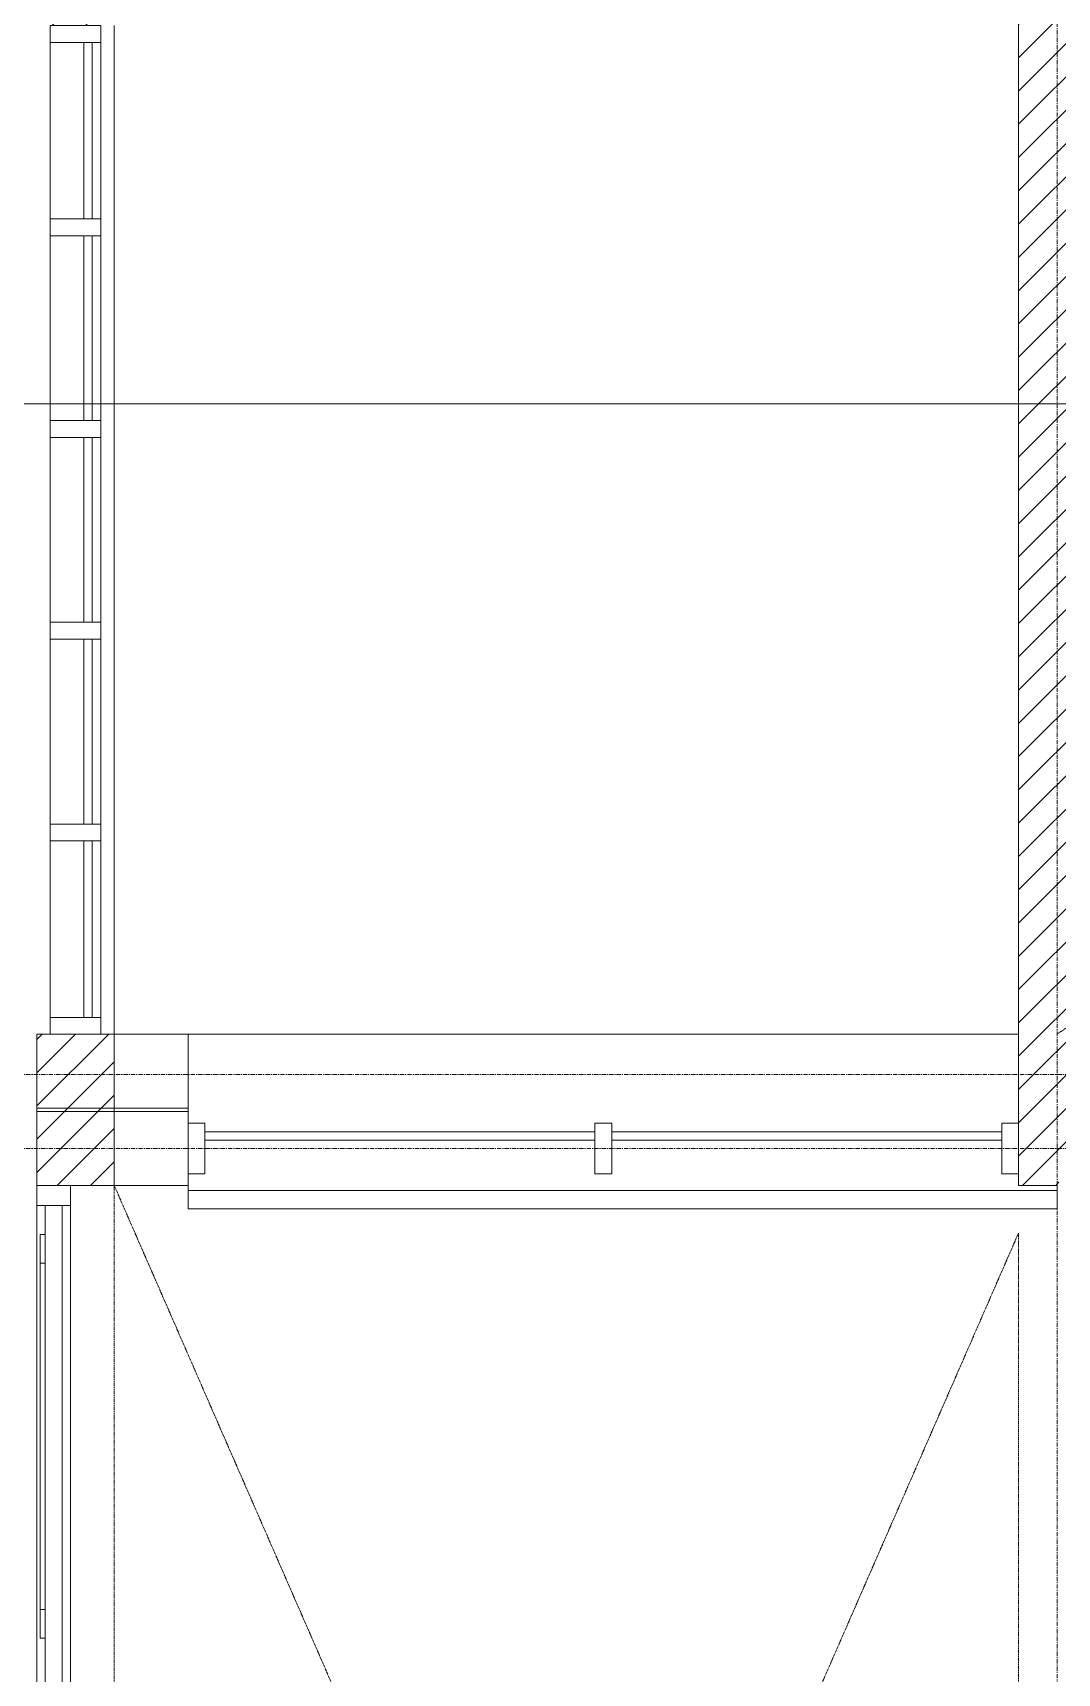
# Model space of a CAD drawing. Header units: inches. Extents: x 22 to 382261, y 22 to 371281.
# Drawn here: x 167740 to 170787, y 58732 to 63611 of the extents above; entities that cross this region are included whole.
import ezdxf

# ---------------------------------------------------------------- set-up
doc = ezdxf.new("R2010")
doc.units = ezdxf.units.IN
doc.header["$MEASUREMENT"] = 0
doc.linetypes.add('Grid Line 1_2_', pattern=[22.225, 12.7, -3.175, 3.175, -3.175])
doc.linetypes.add('Hidden 1_8_', pattern=[4.7625, 3.175, -1.5875])
for name, color, linetype, lineweight in [('A-DETL-HDLN', 90, 'Hidden 1_8_', 9), ('A-FLOR', 192, 'Continuous', 9), ('A-GLAZ-CURT', 52, 'Continuous', 9), ('A-GLAZ-CWMG', 51, 'Continuous', 9), ('A-WALL', 113, 'Continuous', 9), ('A-WALL-PATT', 111, 'Continuous', 9), ('G-ANNO-SYMB', 111, 'Continuous', 9), ('I-WALL', 2, 'Continuous', 9), ('Q-CASE', 31, 'Continuous', 9), ('S-GRID', 1, 'Continuous', 9)]:
    doc.layers.add(name, color=color, linetype=linetype, lineweight=lineweight)
pattern_1 = [(45, (179271.156, 58474.37), (-49.49747, 49.49747), [])]

# ---------------------------------------------------------------- blocks, each defined once
blk = doc.blocks.new('Walls 1 - Walls 1-356110-02- FIRST FLOOR FURNITURE PLAN')
at = {"layer": 'A-WALL', "lineweight": 18}
for p, q in [((-11068.8, 2158.2), (-11518.8, 2158.2)), ((-11518.8, 2158.2), (-11518.8, 1938.2)), ((-11068.8, 1938.2), (-11068.8, 2158.2)), ((-11518.8, 1938.2), (-11068.8, 1938.2)), ((-11068.8, 1928.2), (-11518.8, 1928.2)), ((-11518.8, 1928.2), (-11518.8, 1708.2)), ((-11068.8, 1708.2), (-11068.8, 1928.2)), ((-11518.8, 1708.2), (-11068.8, 1708.2))]:
    blk.add_line(p, q, dxfattribs=at)
at = {"layer": 'A-WALL'}
for p, q in [((-8598.8, 2158.2), (-11068.8, 2158.2)), ((-11068.8, 1928.2), (-11068.8, 1938.2)), ((-11068.8, 1693.2), (-11068.8, 1708.2)), ((-8483.8, 1708.2), (-8483.8, 1693.2)), ((-11068.8, 1649.9), (-11068.8, 1693.2)), ((-11068.8, 1693.2), (-8483.8, 1693.2)), ((-8483.8, 1693.2), (-8483.8, 1649.9)), ((-11068.8, 1649.9), (-11068.8, 1638.2)), ((-11068.8, 1638.2), (-8483.8, 1638.2)), ((-8483.8, 1638.2), (-8483.8, 1649.9))]:
    blk.add_line(p, q, dxfattribs=at)
blk = doc.blocks.new('Casework 2 - Casework 2-460057-02- FIRST FLOOR FURNITURE PLAN')
at = {"layer": 'Q-CASE', "lineweight": 18}
for p, q in [((-11518.8, 1708.2), (-11518.8, 1648.2)), ((-11418.8, 1708.2), (-11518.8, 1708.2)), ((-11418.8, 1648.2), (-11418.8, 1708.2)), ((-11518.8, 1648.2), (-11418.8, 1648.2)), ((-11443.8, 1648.2), (-11493.8, 1648.2)), ((-11493.8, 1648.2), (-11493.8, -567.5)), ((-11443.8, -4531.8), (-11443.8, 1648.2))]:
    blk.add_line(p, q, dxfattribs=at)
at = {"layer": 'Q-CASE'}
for p, q in [((-11518.8, -4531.8), (-11518.8, 1648.2)), ((-11418.8, 1648.2), (-11418.8, -4531.8))]:
    blk.add_line(p, q, dxfattribs=at)
blk = doc.blocks.new('System Panel - Glazed-460957-02- FIRST FLOOR FURNITURE PLAN')
at = {"layer": 'A-GLAZ-CURT'}
for p, q in [((262.5, 49.5), (-262.5, 49.5)), ((-262.5, 49.5), (-262.5, 24.5)), ((262.5, 24.5), (262.5, 49.5)), ((-262.5, 24.5), (262.5, 24.5))]:
    blk.add_line(p, q, dxfattribs=at)
blk = doc.blocks.new('System Panel - Glazed-460958-02- FIRST FLOOR FURNITURE PLAN')
at = {"layer": 'A-GLAZ-CURT'}
for p, q in [((275, 49.5), (-275, 49.5)), ((-275, 49.5), (-275, 24.5)), ((275, 24.5), (275, 49.5)), ((-275, 24.5), (275, 24.5))]:
    blk.add_line(p, q, dxfattribs=at)
blk = doc.blocks.new('Rectangular Mullion - 50 x 150mm-460960-02- FIRST FLOOR FURNITURE PLAN')
at = {"layer": 'A-GLAZ-CWMG', "lineweight": 18}
for p, q in [((0, 75), (-50, 75)), ((-50, 75), (-50, -75)), ((0, -75), (0, 75)), ((-50, -75), (0, -75))]:
    blk.add_line(p, q, dxfattribs=at)
blk = doc.blocks.new('Rectangular Mullion - 50 x 150mm-440587-02- FIRST FLOOR FURNITURE PLAN')
at = {"layer": 'A-GLAZ-CWMG'}
for p, q in [((12431.2, 13098.2), (12956.2, 13098.2)), ((12956.2, 12948.2), (12431.2, 12948.2))]:
    blk.add_line(p, q, dxfattribs=at)
blk = doc.blocks.new('Rectangular Mullion - 50 x 150mm-V3-02- FIRST FLOOR FURNITURE PLAN')
at = {"layer": 'A-GLAZ-CWMG'}
for p, q in [((-11478.8, 3983.2), (-11478.8, 4533.2)), ((-11328.8, 4533.2), (-11328.8, 3983.2))]:
    blk.add_line(p, q, dxfattribs=at)
blk = doc.blocks.new('Rectangular Mullion - 50 x 150mm-V4-02- FIRST FLOOR FURNITURE PLAN')
at = {"layer": 'A-GLAZ-CWMG'}
for p, q in [((-11478.8, 2208.2), (-11478.8, 2733.2)), ((-11328.8, 2733.2), (-11328.8, 2208.2))]:
    blk.add_line(p, q, dxfattribs=at)
blk = doc.blocks.new('Rectangular Mullion - 50 x 150mm-460962-02- FIRST FLOOR FURNITURE PLAN')
at = {"layer": 'A-GLAZ-CWMG', "lineweight": 18}
for p, q in [((-50, 75), (0, 75)), ((-50, -75), (-50, 75)), ((0, 75), (0, -75)), ((0, -75), (-50, -75))]:
    blk.add_line(p, q, dxfattribs=at)
blk = doc.blocks.new('Rectangular Mullion - 50 x 150mm-460956-02- FIRST FLOOR FURNITURE PLAN')
at = {"layer": 'A-GLAZ-CWMG', "lineweight": 18}
for p, q in [((-25, 75), (25, 75)), ((-25, -75), (-25, 75)), ((25, 75), (25, -75)), ((25, -75), (-25, -75))]:
    blk.add_line(p, q, dxfattribs=at)
blk = doc.blocks.new('Casework 5 - Casework 5-493222-02- FIRST FLOOR FURNITURE PLAN')
at = {"layer": 'Q-CASE'}
for p, q in [((-11493.8, 1561.9), (-11508.8, 1561.9)), ((-11508.8, 1561.9), (-11508.8, 1476.9)), ((-11508.8, 447), (-11508.8, 361.9)), ((-11508.8, 361.9), (-11493.8, 361.9))]:
    blk.add_line(p, q, dxfattribs=at)
at = {"layer": 'Q-CASE', "lineweight": 18}
for p, q in [((-11493.8, 1476.9), (-11508.8, 1476.9)), ((-11508.8, 1476.9), (-11508.8, 447)), ((-11493.8, 447), (-11493.8, 1476.9)), ((-11508.8, 447), (-11493.8, 447))]:
    blk.add_line(p, q, dxfattribs=at)
blk = doc.blocks.new('System Panel - Glazed-559943-02- FIRST FLOOR FURNITURE PLAN')
at = {"layer": 'A-GLAZ-CURT'}
for p, q in [((580, 49.5), (-580, 49.5)), ((-580, 49.5), (-580, 24.5)), ((580, 24.5), (580, 49.5)), ((-580, 24.5), (580, 24.5))]:
    blk.add_line(p, q, dxfattribs=at)
blk = doc.blocks.new('Rectangular Mullion - 50 x 150mm-450141-02- FIRST FLOOR FURNITURE PLAN')
at = {"layer": 'A-GLAZ-CWMG', "lineweight": 18}
for p, q in [((-50, 75), (0, 75)), ((-50, -75), (-50, 75)), ((0, 75), (0, -75)), ((0, -75), (-50, -75))]:
    blk.add_line(p, q, dxfattribs=at)
blk = doc.blocks.new('Rectangular Mullion - 50 x 150mm-450140-02- FIRST FLOOR FURNITURE PLAN')
at = {"layer": 'A-GLAZ-CWMG', "lineweight": 18}
for p, q in [((0, 75), (-50, 75)), ((-50, 75), (-50, -75)), ((0, -75), (0, 75)), ((-50, -75), (0, -75))]:
    blk.add_line(p, q, dxfattribs=at)
blk = doc.blocks.new('Rectangular Mullion - 50 x 150mm-450135-02- FIRST FLOOR FURNITURE PLAN')
at = {"layer": 'A-GLAZ-CWMG', "lineweight": 18}
for p, q in [((-25, 75), (25, 75)), ((-25, -75), (-25, 75)), ((25, 75), (25, -75)), ((25, -75), (-25, -75))]:
    blk.add_line(p, q, dxfattribs=at)

msp = doc.modelspace()

# ---------------------------------------------------------------- hatches: boundary and pattern name
at = {"layer": 'A-WALL-PATT'}
h = msp.add_hatch(dxfattribs=at)
h.set_pattern_fill('FP_1', color=256, style=0, pattern_type=2)
h.set_pattern_definition(pattern_1)
h.paths.add_polyline_path([(167852.4, 60182.6), (167982.4, 60182.6), (167982.4, 60632.6), (167752.4, 60632.6), (167752.4, 60182.6), (167827.4, 60182.6)])
h.paths.add_polyline_path([(167752.4, 63632.6), (167982.4, 63632.6), (167982.4, 65582.6), (167752.4, 65582.6), (167752.4, 63796.6)])
h.paths.add_polyline_path([(167977.4, 66482.6), (167982.4, 66482.6), (167982.4, 66927.6), (167977.4, 66927.6), (167977.4, 67157.6), (167752.4, 67157.6), (167752.4, 66482.6)])
h = msp.add_hatch(dxfattribs=at)
h.set_pattern_fill('FP_1', color=256, style=0, pattern_type=2)
h.set_pattern_definition(pattern_1)
h.paths.add_polyline_path([(170672.4, 60182.6), (170787.4, 60182.6), (170902.4, 60402.6), (170902.4, 66927.6), (170672.4, 66927.6), (170672.4, 60317.1)])

# ---------------------------------------------------------------- linework, layer by layer
at = {"layer": 'A-DETL-HDLN'}
for p, q in [((180497.4, 67005.3), (170786.6, 60632.6)), ((167982.4, 60182.6), (167982.4, 53882.6)), ((170672.4, 54024.1), (167982.4, 60182.6)), ((170672.4, 60041), (167982.4, 53882.6)), ((170672.4, 60041), (170672.4, 54024.1)), ((170672.4, 60041), (170672.4, 54024.1))]:
    msp.add_line(p, q, dxfattribs=at)
at = {"layer": 'A-FLOR'}
msp.add_line((167982.4, 63632.6), (167982.4, 60632.6), dxfattribs=at)
at = {"layer": 'G-ANNO-SYMB'}
msp.add_line((166138, 62507.6), (203137.2, 62507.6), dxfattribs=at)
at = {"layer": 'I-WALL', "lineweight": 18}
for p, q in [((170672.4, 66927.6), (170672.4, 60182.6)), ((167982.4, 60632.6), (167752.4, 60632.6)), ((167752.4, 60632.6), (167752.4, 60182.6)), ((167982.4, 60182.6), (167982.4, 60632.6)), ((167752.4, 60182.6), (167982.4, 60182.6)), ((170672.4, 60182.6), (170787.4, 60182.6))]:
    msp.add_line(p, q, dxfattribs=at)
at = {"layer": 'S-GRID', "linetype": 'Grid Line 1_2_'}
for p, q in [((170787.4, 49071), (170787.4, 73485.1)), ((166187.4, 60512.6), (202927.8, 60512.6)), ((166187.4, 60292.6), (202927.8, 60292.6))]:
    msp.add_line(p, q, dxfattribs=at)

# ---------------------------------------------------------------- block references
at = {"layer": 'A-GLAZ-CURT', "rotation": 269.9999999999999}
for name, p in [('System Panel - Glazed-460957-02- FIRST FLOOR FURNITURE PLAN', (167867.4, 63320.1)), ('System Panel - Glazed-460958-02- FIRST FLOOR FURNITURE PLAN', (167867.4, 62732.6)), ('System Panel - Glazed-460958-02- FIRST FLOOR FURNITURE PLAN', (167867.4, 62132.6)), ('System Panel - Glazed-460958-02- FIRST FLOOR FURNITURE PLAN', (167867.4, 61532.6)), ('System Panel - Glazed-460957-02- FIRST FLOOR FURNITURE PLAN', (167867.4, 60945.1))]:
    msp.add_blockref(name, p, dxfattribs=at)
at = {"layer": 'A-GLAZ-CURT'}
for p in [(168832.4, 60292.6), (170042.4, 60292.6)]:
    msp.add_blockref('System Panel - Glazed-559943-02- FIRST FLOOR FURNITURE PLAN', p, dxfattribs=at)
at = {"layer": 'A-GLAZ-CWMG'}
for name, p, rotation in [('Rectangular Mullion - 50 x 150mm-460960-02- FIRST FLOOR FURNITURE PLAN', (167867.4, 63632.6), 89.99999999999993), ('Rectangular Mullion - 50 x 150mm-440587-02- FIRST FLOOR FURNITURE PLAN', (154844.2, 76013.8), 270), ('Rectangular Mullion - 50 x 150mm-450140-02- FIRST FLOOR FURNITURE PLAN', (168202.4, 60292.6), 180)]:
    msp.add_blockref(name, p, dxfattribs=dict(at, rotation=rotation))
at = {"layer": 'A-GLAZ-CWMG', "extrusion": (0, 0, -1)}
for name, p, rotation in [('Rectangular Mullion - 50 x 150mm-460956-02- FIRST FLOOR FURNITURE PLAN', (-167867.4, 63032.6), 270.0000000000001), ('Rectangular Mullion - 50 x 150mm-460956-02- FIRST FLOOR FURNITURE PLAN', (-167867.4, 62432.6), 270.0000000000001), ('Rectangular Mullion - 50 x 150mm-460956-02- FIRST FLOOR FURNITURE PLAN', (-167867.4, 61832.6), 270.0000000000001), ('Rectangular Mullion - 50 x 150mm-460956-02- FIRST FLOOR FURNITURE PLAN', (-167867.4, 61232.6), 270.0000000000001), ('Rectangular Mullion - 50 x 150mm-460962-02- FIRST FLOOR FURNITURE PLAN', (-167867.4, 60632.6), 270.0000000000001), ('Rectangular Mullion - 50 x 150mm-450135-02- FIRST FLOOR FURNITURE PLAN', (-169437.4, 60292.6), 180), ('Rectangular Mullion - 50 x 150mm-450141-02- FIRST FLOOR FURNITURE PLAN', (-170672.4, 60292.6), 180)]:
    msp.add_blockref(name, p, dxfattribs=dict(at, rotation=rotation))
at = {"layer": 'A-GLAZ-CWMG'}
for name, p in [('Rectangular Mullion - 50 x 150mm-V3-02- FIRST FLOOR FURNITURE PLAN', (179271.2, 58474.4)), ('Rectangular Mullion - 50 x 150mm-V3-02- FIRST FLOOR FURNITURE PLAN', (179271.2, 57874.4)), ('Rectangular Mullion - 50 x 150mm-V3-02- FIRST FLOOR FURNITURE PLAN', (179271.2, 57274.4)), ('Rectangular Mullion - 50 x 150mm-V4-02- FIRST FLOOR FURNITURE PLAN', (179271.2, 58474.4))]:
    msp.add_blockref(name, p, dxfattribs=at)
at = {"layer": 'A-WALL'}
msp.add_blockref('Walls 1 - Walls 1-356110-02- FIRST FLOOR FURNITURE PLAN', (179271.2, 58474.4), dxfattribs=at)
at = {"layer": 'Q-CASE'}
for name in ['Casework 2 - Casework 2-460057-02- FIRST FLOOR FURNITURE PLAN', 'Casework 5 - Casework 5-493222-02- FIRST FLOOR FURNITURE PLAN']:
    msp.add_blockref(name, (179271.2, 58474.4), dxfattribs=at)

doc.saveas('drawing.dxf')
